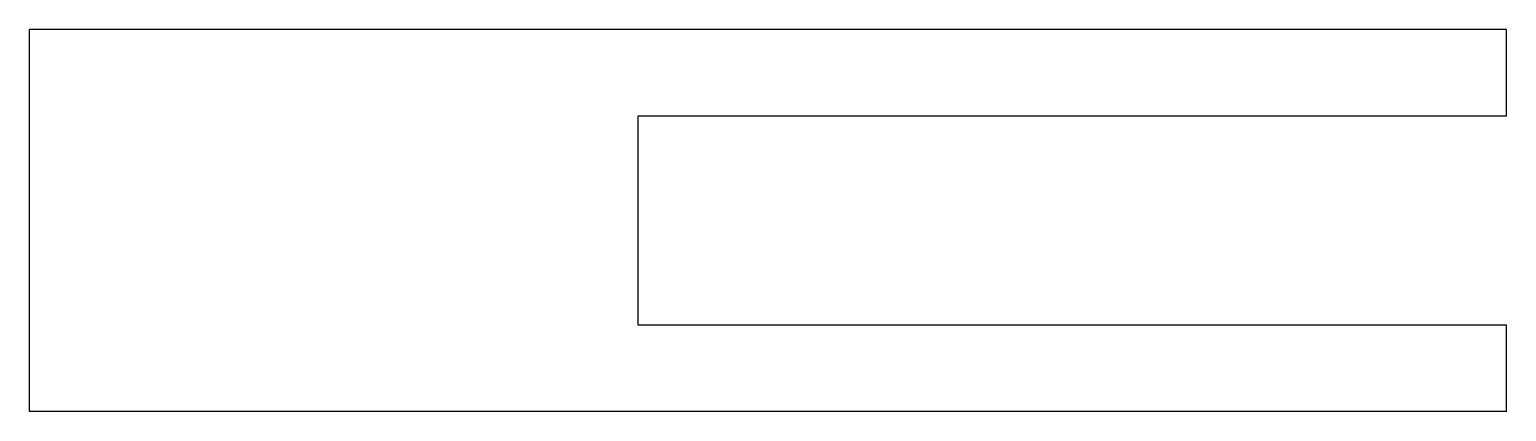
# Model space of a CAD drawing. Header units: metres. Extents: x -55 to 30, y -22 to 0.
import ezdxf

# ---------------------------------------------------------------- set-up
doc = ezdxf.new("R2010")
doc.units = ezdxf.units.M

msp = doc.modelspace()

# ---------------------------------------------------------------- linework, layer by layer
for points in [[(30, 0), (28.3, 0), (26.6, 0), (24.9, 0), (23.2, 0), (21.5, 0), (19.8, 0), (18.1, 0), (16.4, 0), (14.7, 0), (13, 0), (11.3, 0), (9.6, 0), (7.9, 0), (6.2, 0), (4.5, 0), (2.8, 0), (1.1, 0), (-0.6, 0), (-2.3, 0), (-4, 0), (-5.7, 0), (-7.4, 0), (-9.1, 0), (-10.8, 0), (-12.5, 0), (-14.2, 0), (-15.9, 0), (-17.6, 0), (-19.3, 0), (-21, 0), (-22.7, 0), (-24.4, 0), (-26.1, 0), (-27.8, 0), (-29.5, 0), (-31.2, 0), (-32.9, 0), (-34.6, 0), (-36.3, 0), (-38, 0), (-39.7, 0), (-41.4, 0), (-43.1, 0), (-44.8, 0), (-46.5, 0), (-48.2, 0), (-49.9, 0), (-51.6, 0), (-53.3, 0), (-55, 0)], [(-55, -22), (-55, -21.56), (-55, -21.12), (-55, -20.68), (-55, -20.24), (-55, -19.8), (-55, -19.36), (-55, -18.92), (-55, -18.48), (-55, -18.04), (-55, -17.6), (-55, -17.16), (-55, -16.72), (-55, -16.28), (-55, -15.84), (-55, -15.4), (-55, -14.96), (-55, -14.52), (-55, -14.08), (-55, -13.64), (-55, -13.2), (-55, -12.76), (-55, -12.32), (-55, -11.88), (-55, -11.44), (-55, -11), (-55, -10.56), (-55, -10.12), (-55, -9.68), (-55, -9.24), (-55, -8.8), (-55, -8.36), (-55, -7.92), (-55, -7.48), (-55, -7.04), (-55, -6.6), (-55, -6.16), (-55, -5.72), (-55, -5.28), (-55, -4.84), (-55, -4.4), (-55, -3.96), (-55, -3.52), (-55, -3.08), (-55, -2.64), (-55, -2.2), (-55, -1.76), (-55, -1.32), (-55, -0.88), (-55, -0.44), (-55, 0)], [(30, -5), (30, -4.9), (30, -4.8), (30, -4.7), (30, -4.6), (30, -4.5), (30, -4.4), (30, -4.3), (30, -4.2), (30, -4.1), (30, -4), (30, -3.9), (30, -3.8), (30, -3.7), (30, -3.6), (30, -3.5), (30, -3.4), (30, -3.3), (30, -3.2), (30, -3.1), (30, -3), (30, -2.9), (30, -2.8), (30, -2.7), (30, -2.6), (30, -2.5), (30, -2.4), (30, -2.3), (30, -2.2), (30, -2.1), (30, -2), (30, -1.9), (30, -1.8), (30, -1.7), (30, -1.6), (30, -1.5), (30, -1.4), (30, -1.3), (30, -1.2), (30, -1.1), (30, -1), (30, -0.9), (30, -0.8), (30, -0.7), (30, -0.6), (30, -0.5), (30, -0.4), (30, -0.3), (30, -0.2), (30, -0.1), (30, 0)], [(30, -5), (29, -5), (28, -5), (27, -5), (26, -5), (25, -5), (24, -5), (23, -5), (22, -5), (21, -5), (20, -5), (19, -5), (18, -5), (17, -5), (16, -5), (15, -5), (14, -5), (13, -5), (12, -5), (11, -5), (10, -5), (9, -5), (8, -5), (7, -5), (6, -5), (5, -5), (4, -5), (3, -5), (2, -5), (1, -5), (0, -5), (-1, -5), (-2, -5), (-3, -5), (-4, -5), (-5, -5), (-6, -5), (-7, -5), (-8, -5), (-9, -5), (-10, -5), (-11, -5), (-12, -5), (-13, -5), (-14, -5), (-15, -5), (-16, -5), (-17, -5), (-18, -5), (-19, -5), (-20, -5)], [(-20, -5), (-20, -5.24), (-20, -5.48), (-20, -5.72), (-20, -5.96), (-20, -6.2), (-20, -6.44), (-20, -6.68), (-20, -6.92), (-20, -7.16), (-20, -7.4), (-20, -7.64), (-20, -7.88), (-20, -8.12), (-20, -8.36), (-20, -8.6), (-20, -8.84), (-20, -9.08), (-20, -9.32), (-20, -9.56), (-20, -9.8), (-20, -10.04), (-20, -10.28), (-20, -10.52), (-20, -10.76), (-20, -11), (-20, -11.24), (-20, -11.48), (-20, -11.72), (-20, -11.96), (-20, -12.2), (-20, -12.44), (-20, -12.68), (-20, -12.92), (-20, -13.16), (-20, -13.4), (-20, -13.64), (-20, -13.88), (-20, -14.12), (-20, -14.36), (-20, -14.6), (-20, -14.84), (-20, -15.08), (-20, -15.32), (-20, -15.56), (-20, -15.8), (-20, -16.04), (-20, -16.28), (-20, -16.52), (-20, -16.76), (-20, -17)], [(-20, -17), (-19, -17), (-18, -17), (-17, -17), (-16, -17), (-15, -17), (-14, -17), (-13, -17), (-12, -17), (-11, -17), (-10, -17), (-9, -17), (-8, -17), (-7, -17), (-6, -17), (-5, -17), (-4, -17), (-3, -17), (-2, -17), (-1, -17), (0, -17), (1, -17), (2, -17), (3, -17), (4, -17), (5, -17), (6, -17), (7, -17), (8, -17), (9, -17), (10, -17), (11, -17), (12, -17), (13, -17), (14, -17), (15, -17), (16, -17), (17, -17), (18, -17), (19, -17), (20, -17), (21, -17), (22, -17), (23, -17), (24, -17), (25, -17), (26, -17), (27, -17), (28, -17), (29, -17), (30, -17)], [(30, -22), (30, -21.9), (30, -21.8), (30, -21.7), (30, -21.6), (30, -21.5), (30, -21.4), (30, -21.3), (30, -21.2), (30, -21.1), (30, -21), (30, -20.9), (30, -20.8), (30, -20.7), (30, -20.6), (30, -20.5), (30, -20.4), (30, -20.3), (30, -20.2), (30, -20.1), (30, -20), (30, -19.9), (30, -19.8), (30, -19.7), (30, -19.6), (30, -19.5), (30, -19.4), (30, -19.3), (30, -19.2), (30, -19.1), (30, -19), (30, -18.9), (30, -18.8), (30, -18.7), (30, -18.6), (30, -18.5), (30, -18.4), (30, -18.3), (30, -18.2), (30, -18.1), (30, -18), (30, -17.9), (30, -17.8), (30, -17.7), (30, -17.6), (30, -17.5), (30, -17.4), (30, -17.3), (30, -17.2), (30, -17.1), (30, -17)], [(30, -22), (28.3, -22), (26.6, -22), (24.9, -22), (23.2, -22), (21.5, -22), (19.8, -22), (18.1, -22), (16.4, -22), (14.7, -22), (13, -22), (11.3, -22), (9.6, -22), (7.9, -22), (6.2, -22), (4.5, -22), (2.8, -22), (1.1, -22), (-0.6, -22), (-2.3, -22), (-4, -22), (-5.7, -22), (-7.4, -22), (-9.1, -22), (-10.8, -22), (-12.5, -22), (-14.2, -22), (-15.9, -22), (-17.6, -22), (-19.3, -22), (-21, -22), (-22.7, -22), (-24.4, -22), (-26.1, -22), (-27.8, -22), (-29.5, -22), (-31.2, -22), (-32.9, -22), (-34.6, -22), (-36.3, -22), (-38, -22), (-39.7, -22), (-41.4, -22), (-43.1, -22), (-44.8, -22), (-46.5, -22), (-48.2, -22), (-49.9, -22), (-51.6, -22), (-53.3, -22), (-55, -22)]]:
    msp.add_lwpolyline(points)

doc.saveas('drawing.dxf')
